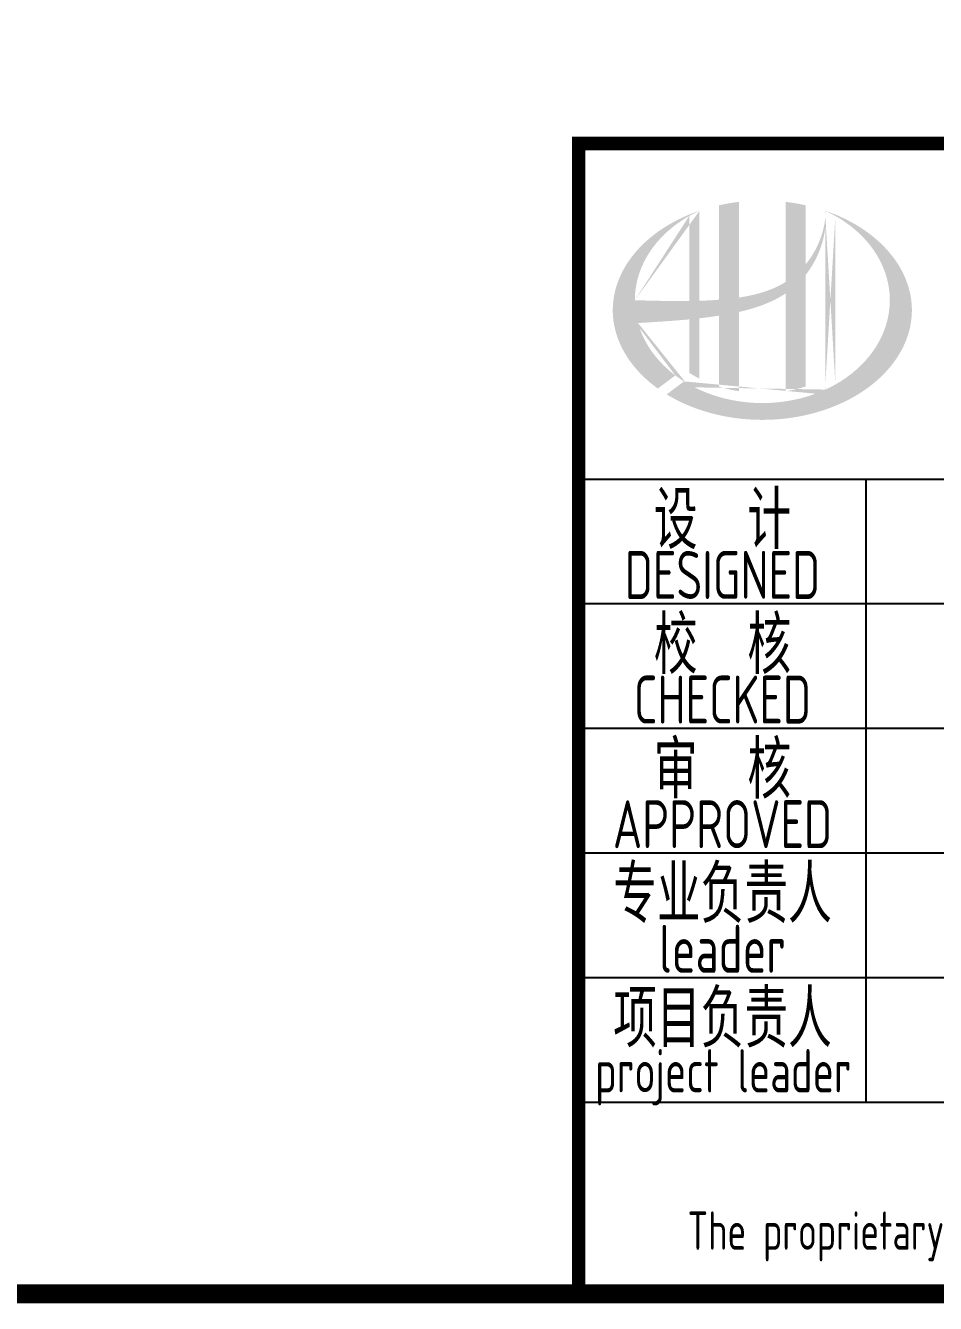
# Model space of a CAD drawing. Extents: x 6250600 to 6678662, y -692028 to -290561.
# Drawn here: x 6510780 to 6515526, y -465433 to -458767 of the extents above; entities that cross this region are included whole.
import ezdxf
from ezdxf.enums import TextEntityAlignment as Align

# ---------------------------------------------------------------- set-up
doc = ezdxf.new("R2010")
doc.units = 0
doc.header["$LTSCALE"] = 1000
doc.header["$MEASUREMENT"] = 0
doc.layers.get('0').update_dxf_attribs({"linetype": 'CONTINUOUS'})
doc.layers.add('PUB_TITLE', color=4, linetype='CONTINUOUS')
doc.styles.add('AHD', font='sceie.shx', dxfattribs={"width": 0.7, "bigfont": 'sceic.shx'})

msp = doc.modelspace()

# ---------------------------------------------------------------- hatches: boundary and pattern name
h = msp.add_hatch(color=256)
edge = h.paths.add_edge_path()
edge.add_spline(control_points=[(6514501.5, -460261), (6514507.6, -460259.6), (6514513.7, -460258.2), (6514562.8, -460246.3), (6514605.4, -460233.3), (6514680.4, -460202.2), (6514713.3, -460185.3), (6514744.1, -460164.7)], knot_values=[61.629012, 61.629012, 61.629012, 61.629012, 63.330431, 63.330431, 75.353634, 75.353634, 85.398649, 85.398649, 85.398649, 85.398649], degree=3, periodic=0)
edge.add_line((6514744.1, -460164.7), (6514744.1, -460674.9))
edge.add_spline(control_points=[(6514744.1, -460674.9), (6514761.3, -460672.1), (6514778.3, -460668.8), (6514813.1, -460660.7), (6514830.8, -460655.9), (6514848.1, -460650.5)], knot_values=[4.908456, 4.908456, 4.908456, 4.908456, 4.992821, 4.992821, 5.083034, 5.083034, 5.083034, 5.083034], degree=3, periodic=0)
edge.add_line((6514848.1, -460650.5), (6514848.1, -460069))
edge.add_spline(control_points=[(6514848.1, -460069), (6514856.8, -460058.1), (6514865, -460046.7), (6514891.1, -460007.1), (6514906.7, -459977.1), (6514936, -459904.3), (6514947.2, -459860.6), (6514951.9, -459815.2), (6514952, -459814), (6514952.1, -459812.7)], knot_values=[97.991744, 97.991744, 97.991744, 97.991744, 101.64219, 101.64219, 110.337975, 110.337975, 121.934322, 121.934322, 122.270691, 122.270691, 122.270691, 122.270691], degree=3, periodic=0)
edge.add_line((6514952.1, -459812.7), (6514952.1, -459742.3))
edge.add_spline(control_points=[(6514952.1, -459742.3), (6514952.1, -459749.9), (6514951.7, -459757.6), (6514951.1, -459765.3)], knot_values=[126.194075, 126.194075, 126.194075, 126.194075, 128.396762, 128.396762, 128.396762, 128.396762], degree=3, periodic=0)
edge.add_spline(control_points=[(6514951.1, -459765.3), (6514950.7, -459771.5), (6514950, -459777.7), (6514949.3, -459783.9)], knot_values=[124.417049, 124.417049, 124.417049, 124.417049, 126.194075, 126.194075, 126.194075, 126.194075], degree=3, periodic=0)
edge.add_spline(control_points=[(6514949.3, -459783.9), (6514948.1, -459793), (6514946.7, -459802.1), (6514944.9, -459811.2)], knot_values=[121.80529, 121.80529, 121.80529, 121.80529, 124.417049, 124.417049, 124.417049, 124.417049], degree=3, periodic=0)
edge.add_spline(control_points=[(6514944.9, -459811.2), (6514942.5, -459823.4), (6514939.5, -459835.5), (6514936.1, -459847.5)], knot_values=[118.31574, 118.31574, 118.31574, 118.31574, 121.80529, 121.80529, 121.80529, 121.80529], degree=3, periodic=0)
edge.add_spline(control_points=[(6514936.1, -459847.5), (6514932.6, -459859.7), (6514928.5, -459871.7), (6514924, -459883.5)], knot_values=[114.795988, 114.795988, 114.795988, 114.795988, 118.31574, 118.31574, 118.31574, 118.31574], degree=3, periodic=0)
edge.add_spline(control_points=[(6514924, -459883.5), (6514919.5, -459895.2), (6514914.5, -459906.8), (6514909.1, -459918.1)], knot_values=[111.329641, 111.329641, 111.329641, 111.329641, 114.795988, 114.795988, 114.795988, 114.795988], degree=3, periodic=0)
edge.add_spline(control_points=[(6514909.1, -459918.1), (6514903.5, -459929.7), (6514897.5, -459941), (6514891.1, -459952.1)], knot_values=[107.79529, 107.79529, 107.79529, 107.79529, 111.329641, 111.329641, 111.329641, 111.329641], degree=3, periodic=0)
edge.add_spline(control_points=[(6514891.1, -459952.1), (6514884.8, -459962.9), (6514878, -459973.5), (6514870.9, -459983.7)], knot_values=[104.343579, 104.343579, 104.343579, 104.343579, 107.79529, 107.79529, 107.79529, 107.79529], degree=3, periodic=0)
edge.add_spline(control_points=[(6514870.9, -459983.7), (6514863.7, -459994.1), (6514856.1, -460004.2), (6514848.1, -460013.9)], knot_values=[100.8507, 100.8507, 100.8507, 100.8507, 104.343579, 104.343579, 104.343579, 104.343579], degree=3, periodic=0)
edge.add_line((6514848.1, -460013.9), (6514848.1, -459704.6))
edge.add_spline(control_points=[(6514848.1, -459704.6), (6514814.1, -459697), (6514779.3, -459691.1), (6514744.1, -459687.1)], knot_values=[4.423999, 4.423999, 4.423999, 4.423999, 4.558741, 4.558741, 4.558741, 4.558741], degree=3, periodic=0)
edge.add_line((6514744.1, -459687.1), (6514744.1, -460105.2))
edge.add_spline(control_points=[(6514744.1, -460105.2), (6514672.2, -460149.7), (6514588, -460173), (6514501.5, -460186)], knot_values=[63.246215, 63.246215, 63.246215, 63.246215, 87.689124, 87.689124, 87.689124, 87.689124], degree=3, periodic=0)
edge.add_line((6514501.5, -460186), (6514501.5, -459687.1))
edge.add_spline(control_points=[(6514501.5, -459687.1), (6514466.3, -459691.1), (6514431.5, -459697), (6514397.5, -459704.6)], knot_values=[4.866038, 4.866038, 4.866038, 4.866038, 5.000777, 5.000777, 5.000777, 5.000777], degree=3, periodic=0)
edge.add_line((6514397.5, -459704.6), (6514397.5, -460197.4))
edge.add_spline(control_points=[(6514397.5, -460197.4), (6514395.8, -460197.5), (6514360.9, -460200.2), (6514326.2, -460201.9), (6514293.5, -460203)], knot_values=[43.657356, 43.657356, 43.657356, 43.657356, 44.134253, 53.497092, 53.497092, 53.497092, 53.497092], degree=3, periodic=0)
edge.add_line((6514293.5, -460203), (6514293.5, -459733.8))
edge.add_spline(control_points=[(6514293.5, -459733.8), (6514276.4, -459739.7), (6514259.7, -459746), (6514243.3, -459752.7)], knot_values=[5.14157, 5.14157, 5.14157, 5.14157, 5.212921, 5.212921, 5.212921, 5.212921], degree=3, periodic=0)
edge.add_spline(control_points=[(6514243.3, -459752.7), (6514236.4, -459755.5), (6514229.5, -459758.5), (6514197.3, -459772.6), (6514172.8, -459784.9), (6514149.3, -459798.1)], knot_values=[5.212921, 5.212921, 5.212921, 5.212921, 5.24296, 5.24296, 5.355623, 5.355623, 5.355623, 5.355623], degree=3, periodic=0)
edge.add_spline(control_points=[(6514149.3, -459798.1), (6514134.4, -459806.4), (6514120, -459815.2), (6514106, -459824.3)], knot_values=[5.355623, 5.355623, 5.355623, 5.355623, 5.426974, 5.426974, 5.426974, 5.426974], degree=3, periodic=0)
edge.add_spline(control_points=[(6514106, -459824.3), (6514098.6, -459829.1), (6514091.3, -459834), (6514077.8, -459843.5), (6514071.5, -459848), (6514065.4, -459852.6)], knot_values=[5.426974, 5.426974, 5.426974, 5.426974, 5.464765, 5.464765, 5.498325, 5.498325, 5.498325, 5.498325], degree=3, periodic=0)
edge.add_spline(control_points=[(6514065.4, -459852.6), (6514039.3, -459872.2), (6514015.3, -459893.1), (6513993.4, -459915)], knot_values=[5.498325, 5.498325, 5.498325, 5.498325, 5.641027, 5.641027, 5.641027, 5.641027], degree=3, periodic=0)
edge.add_spline(control_points=[(6513993.4, -459915), (6513986.4, -459922), (6513979.6, -459929.2), (6513959.2, -459951.7), (6513946.3, -459967.6), (6513934.5, -459983.8)], knot_values=[5.641027, 5.641027, 5.641027, 5.641027, 5.686569, 5.686569, 5.783729, 5.783729, 5.783729, 5.783729], degree=3, periodic=0)
edge.add_spline(control_points=[(6513934.5, -459983.8), (6513919.4, -460004.6), (6513906.1, -460025.9), (6513893, -460050.9), (6513891.3, -460054.1), (6513889.8, -460057.3)], knot_values=[5.783729, 5.783729, 5.783729, 5.783729, 5.908374, 5.908374, 5.92643, 5.92643, 5.92643, 5.92643], degree=3, periodic=0)
edge.add_spline(control_points=[(6513889.8, -460057.3), (6513877.3, -460082.4), (6513867.3, -460108), (6513859.7, -460134)], knot_values=[5.92643, 5.92643, 5.92643, 5.92643, 6.069132, 6.069132, 6.069132, 6.069132], degree=3, periodic=0)
edge.add_spline(control_points=[(6513859.7, -460134), (6513856.5, -460145.1), (6513853.8, -460156.2), (6513848.4, -460182.4), (6513846.1, -460197.4), (6513844.7, -460212.5)], knot_values=[6.069132, 6.069132, 6.069132, 6.069132, 6.130179, 6.130179, 6.211834, 6.211834, 6.211834, 6.211834], degree=3, periodic=0)
edge.add_spline(control_points=[(6513844.7, -460212.5), (6513843.4, -460225.7), (6513842.8, -460238.9), (6513842.8, -460252.1)], knot_values=[6.211834, 6.211834, 6.211834, 6.211834, 6.283185, 6.283185, 6.283185, 6.283185], degree=3, periodic=0)
edge.add_spline(control_points=[(6513842.8, -460252.1), (6513842.8, -460261.4), (6513843.1, -460270.7), (6513843.8, -460280)], knot_values=[6.283185, 6.283185, 6.283185, 6.283185, 6.333655, 6.333655, 6.333655, 6.333655], degree=3, periodic=0)
edge.add_spline(control_points=[(6513843.8, -460280), (6513845, -460298.7), (6513847.5, -460317.3), (6513851.3, -460335.8)], knot_values=[6.333655, 6.333655, 6.333655, 6.333655, 6.434594, 6.434594, 6.434594, 6.434594], degree=3, periodic=0)
edge.add_spline(control_points=[(6513851.3, -460335.8), (6513851.5, -460337), (6513851.8, -460338.3), (6513855.7, -460356.7), (6513860.5, -460373.9), (6513866.3, -460390.9)], knot_values=[6.434594, 6.434594, 6.434594, 6.434594, 6.441278, 6.441278, 6.535532, 6.535532, 6.535532, 6.535532], degree=3, periodic=0)
edge.add_spline(control_points=[(6513866.3, -460390.9), (6513872.6, -460409.2), (6513880.1, -460427.2), (6513888.9, -460445)], knot_values=[6.535532, 6.535532, 6.535532, 6.535532, 6.636471, 6.636471, 6.636471, 6.636471], degree=3, periodic=0)
edge.add_spline(control_points=[(6513888.9, -460445), (6513891.1, -460449.5), (6513893.3, -460453.9), (6513902.7, -460471.6), (6513910.4, -460484.6), (6513918.8, -460497.5)], knot_values=[6.636471, 6.636471, 6.636471, 6.636471, 6.661894, 6.661894, 6.73741, 6.73741, 6.73741, 6.73741], degree=3, periodic=0)
edge.add_spline(control_points=[(6513918.8, -460497.5), (6513929.9, -460514.6), (6513942.3, -460531.4), (6513955.8, -460547.8)], knot_values=[6.73741, 6.73741, 6.73741, 6.73741, 6.838349, 6.838349, 6.838349, 6.838349], degree=3, periodic=0)
edge.add_spline(control_points=[(6513955.8, -460547.8), (6513961.8, -460555), (6513967.9, -460562), (6513982.4, -460578), (6513991, -460586.8), (6513999.8, -460595.5)], knot_values=[6.838349, 6.838349, 6.838349, 6.838349, 6.88251, 6.88251, 6.939288, 6.939288, 6.939288, 6.939288], degree=3, periodic=0)
edge.add_spline(control_points=[(6513999.8, -460595.5), (6514015.6, -460610.8), (6514032.5, -460625.7), (6514050.4, -460639.9)], knot_values=[6.939288, 6.939288, 6.939288, 6.939288, 7.040227, 7.040227, 7.040227, 7.040227], degree=3, periodic=0)
edge.add_spline(control_points=[(6514050.4, -460639.9), (6514059.3, -460647), (6514068.5, -460653.9), (6514078, -460660.7)], knot_values=[7.040227, 7.040227, 7.040227, 7.040227, 7.090696, 7.090696, 7.090696, 7.090696], degree=3, periodic=0)
edge.add_line((6514078, -460660.7), (6514169.1, -460592.3))
edge.add_ellipse((6514622.8, -460200.1), major_axis=(665, 0), ratio=0.806676, start_angle=192.81901, end_angle=226.98533, ccw=False)
edge.add_spline(control_points=[(6513974.4, -460319.1), (6513998.4, -460317.6), (6514022.5, -460316.1), (6514111.2, -460310.6), (6514176, -460306.3), (6514241.5, -460300)], knot_values=[11.398263, 11.398263, 11.398263, 11.398263, 18.40729, 18.40729, 37.18094, 37.18094, 37.18094, 37.18094], degree=3, periodic=0)
edge.add_line((6514241.5, -460300), (6514241.5, -460579))
edge.add_spline(control_points=[(6514241.5, -460579), (6514245, -460581.3), (6514248.6, -460583.5), (6514265.6, -460593.7), (6514279.3, -460601.3), (6514293.5, -460608.4)], knot_values=[4.049945, 4.049945, 4.049945, 4.049945, 4.072021, 4.072021, 4.153257, 4.153257, 4.153257, 4.153257], degree=3, periodic=0)
edge.add_line((6514293.5, -460608.4), (6514293.5, -460294.5))
edge.add_spline(control_points=[(6514293.5, -460294.5), (6514325.7, -460290.9), (6514358, -460286.6), (6514392.9, -460281.2), (6514395.2, -460280.9), (6514397.5, -460280.5)], knot_values=[42.135009, 42.135009, 42.135009, 42.135009, 51.307228, 51.307228, 51.948574, 51.948574, 51.948574, 51.948574], degree=3, periodic=0)
edge.add_line((6514397.5, -460280.5), (6514397.5, -460650.5))
edge.add_spline(control_points=[(6514397.5, -460650.5), (6514431.1, -460661), (6514466, -460669.2), (6514501.5, -460674.9)], knot_values=[4.34174, 4.34174, 4.34174, 4.34174, 4.516316, 4.516316, 4.516316, 4.516316], degree=3, periodic=0)
edge.add_line((6514501.5, -460674.9), (6514501.5, -460261))
edge = h.paths.add_edge_path(flags=16)
edge.add_ellipse((6514622.8, -460200.1), major_axis=(665, 0), ratio=0.806676, start_angle=124.98746, end_angle=179.99898, ccw=False)
edge.add_line((6514241.5, -459760.5), (6514241.5, -460204.1))
edge.add_spline(control_points=[(6514241.5, -460204.1), (6514146.1, -460205.5), (6514052.2, -460202.4), (6513957.8, -460200)], knot_values=[11.27373, 11.27373, 11.27373, 11.27373, 38.687513, 38.687513, 38.687513, 38.687513], degree=3, periodic=0)
edge = h.paths.add_edge_path()
edge.add_spline(control_points=[(6514124, -460691.2), (6514155, -460710.2), (6514188.2, -460727.5), (6514272.8, -460764.7), (6514326.1, -460782.5), (6514436.8, -460809.1), (6514494.3, -460817.8), (6514610.4, -460825.6), (6514669.1, -460824.6), (6514784.6, -460813.2), (6514841.5, -460802.6), (6514950.5, -460772.6), (6515002.7, -460753.1), (6515099.6, -460706.2), (6515144.3, -460678.8), (6515224.3, -460617.9), (6515259.5, -460584.3), (6515318.8, -460512.8), (6515342.9, -460475), (6515379.3, -460396.8), (6515391.6, -460356.6), (6515404.2, -460275.4), (6515404.4, -460234.4), (6515393, -460153), (6515381.2, -460112.5), (6515345.6, -460033.7), (6515321.8, -459995.5), (6515262.9, -459923.3), (6515227.9, -459889.4), (6515148.1, -459827.7), (6515103.3, -459800), (6515022.2, -459760.3), (6514987.8, -459746.1), (6514952.1, -459733.8)], knot_values=[0.886421, 0.886421, 0.886421, 0.886421, 1.040557, 1.040557, 1.261172, 1.261172, 1.481788, 1.481788, 1.702404, 1.702404, 1.92302, 1.92302, 2.143636, 2.143636, 2.364252, 2.364252, 2.584868, 2.584868, 2.805484, 2.805484, 3.026099, 3.026099, 3.246715, 3.246715, 3.46852, 3.46852, 3.690325, 3.690325, 3.91213, 3.91213, 4.133935, 4.133935, 4.283209, 4.283209, 4.283209, 4.283209], degree=3, periodic=0)
edge.add_line((6514952.1, -459733.8), (6514952.1, -459733.9))
edge.add_spline(control_points=[(6514952.1, -459734), (6514952.2, -459736.7), (6514952.2, -459739.5), (6514952.1, -459742.3)], knot_values=[128.396762, 128.396762, 128.396762, 128.396762, 129.192193, 129.192193, 129.192193, 129.192193], degree=3, periodic=0)
edge.add_line((6514952.1, -459742.3), (6514952.1, -460666.1))
edge.add_ellipse((6514622.8, -460200.1), major_axis=(665, 0), ratio=0.806676, start_angle=232.10542, end_angle=299.68334, ccw=False)
edge.add_line((6514214.3, -460623.4), (6514124, -460691.2))
edge = h.paths.add_edge_path(flags=16)
edge.add_ellipse((6514622.8, -460200.1), major_axis=(665, 0), ratio=0.806676, start_angle=304.98746, end_angle=415.01211, ccw=False)
edge.add_line((6515004.1, -460639.6), (6515004.1, -459760.5))
h = msp.add_hatch(color=256)
edge = h.paths.add_edge_path()
edge.add_spline(control_points=[(6514501.5, -460261), (6514507.6, -460259.6), (6514513.7, -460258.2), (6514562.8, -460246.3), (6514605.4, -460233.3), (6514680.4, -460202.2), (6514713.3, -460185.3), (6514744.1, -460164.7)], knot_values=[61.629012, 61.629012, 61.629012, 61.629012, 63.330431, 63.330431, 75.353634, 75.353634, 85.398649, 85.398649, 85.398649, 85.398649], degree=3, periodic=0)
edge.add_line((6514744.1, -460164.7), (6514744.1, -460674.9))
edge.add_spline(control_points=[(6514744.1, -460674.9), (6514761.3, -460672.1), (6514778.3, -460668.8), (6514813.1, -460660.7), (6514830.8, -460655.9), (6514848.1, -460650.5)], knot_values=[4.908456, 4.908456, 4.908456, 4.908456, 4.992821, 4.992821, 5.083034, 5.083034, 5.083034, 5.083034], degree=3, periodic=0)
edge.add_line((6514848.1, -460650.5), (6514848.1, -460069))
edge.add_spline(control_points=[(6514848.1, -460069), (6514856.8, -460058.1), (6514865, -460046.7), (6514891.1, -460007.1), (6514906.7, -459977.1), (6514936, -459904.3), (6514947.2, -459860.6), (6514951.9, -459815.2), (6514952, -459814), (6514952.1, -459812.7)], knot_values=[97.991744, 97.991744, 97.991744, 97.991744, 101.64219, 101.64219, 110.337975, 110.337975, 121.934322, 121.934322, 122.270691, 122.270691, 122.270691, 122.270691], degree=3, periodic=0)
edge.add_line((6514952.1, -459812.7), (6514952.1, -459742.3))
edge.add_spline(control_points=[(6514952.1, -459742.3), (6514952.1, -459749.9), (6514951.7, -459757.6), (6514951.1, -459765.3)], knot_values=[126.194075, 126.194075, 126.194075, 126.194075, 128.396762, 128.396762, 128.396762, 128.396762], degree=3, periodic=0)
edge.add_spline(control_points=[(6514951.1, -459765.3), (6514950.7, -459771.5), (6514950, -459777.7), (6514949.3, -459783.9)], knot_values=[124.417049, 124.417049, 124.417049, 124.417049, 126.194075, 126.194075, 126.194075, 126.194075], degree=3, periodic=0)
edge.add_spline(control_points=[(6514949.3, -459783.9), (6514948.1, -459793), (6514946.7, -459802.1), (6514944.9, -459811.2)], knot_values=[121.80529, 121.80529, 121.80529, 121.80529, 124.417049, 124.417049, 124.417049, 124.417049], degree=3, periodic=0)
edge.add_spline(control_points=[(6514944.9, -459811.2), (6514942.5, -459823.4), (6514939.5, -459835.5), (6514936.1, -459847.5)], knot_values=[118.31574, 118.31574, 118.31574, 118.31574, 121.80529, 121.80529, 121.80529, 121.80529], degree=3, periodic=0)
edge.add_spline(control_points=[(6514936.1, -459847.5), (6514932.6, -459859.7), (6514928.5, -459871.7), (6514924, -459883.5)], knot_values=[114.795988, 114.795988, 114.795988, 114.795988, 118.31574, 118.31574, 118.31574, 118.31574], degree=3, periodic=0)
edge.add_spline(control_points=[(6514924, -459883.5), (6514919.5, -459895.2), (6514914.5, -459906.8), (6514909.1, -459918.1)], knot_values=[111.329641, 111.329641, 111.329641, 111.329641, 114.795988, 114.795988, 114.795988, 114.795988], degree=3, periodic=0)
edge.add_spline(control_points=[(6514909.1, -459918.1), (6514903.5, -459929.7), (6514897.5, -459941), (6514891.1, -459952.1)], knot_values=[107.79529, 107.79529, 107.79529, 107.79529, 111.329641, 111.329641, 111.329641, 111.329641], degree=3, periodic=0)
edge.add_spline(control_points=[(6514891.1, -459952.1), (6514884.8, -459962.9), (6514878, -459973.5), (6514870.9, -459983.7)], knot_values=[104.343579, 104.343579, 104.343579, 104.343579, 107.79529, 107.79529, 107.79529, 107.79529], degree=3, periodic=0)
edge.add_spline(control_points=[(6514870.9, -459983.7), (6514863.7, -459994.1), (6514856.1, -460004.2), (6514848.1, -460013.9)], knot_values=[100.8507, 100.8507, 100.8507, 100.8507, 104.343579, 104.343579, 104.343579, 104.343579], degree=3, periodic=0)
edge.add_line((6514848.1, -460013.9), (6514848.1, -459704.6))
edge.add_spline(control_points=[(6514848.1, -459704.6), (6514814.1, -459697), (6514779.3, -459691.1), (6514744.1, -459687.1)], knot_values=[4.423999, 4.423999, 4.423999, 4.423999, 4.558741, 4.558741, 4.558741, 4.558741], degree=3, periodic=0)
edge.add_line((6514744.1, -459687.1), (6514744.1, -460105.2))
edge.add_spline(control_points=[(6514744.1, -460105.2), (6514672.2, -460149.7), (6514588, -460173), (6514501.5, -460186)], knot_values=[63.246215, 63.246215, 63.246215, 63.246215, 87.689124, 87.689124, 87.689124, 87.689124], degree=3, periodic=0)
edge.add_line((6514501.5, -460186), (6514501.5, -459687.1))
edge.add_spline(control_points=[(6514501.5, -459687.1), (6514466.3, -459691.1), (6514431.5, -459697), (6514397.5, -459704.6)], knot_values=[4.866038, 4.866038, 4.866038, 4.866038, 5.000777, 5.000777, 5.000777, 5.000777], degree=3, periodic=0)
edge.add_line((6514397.5, -459704.6), (6514397.5, -460197.4))
edge.add_spline(control_points=[(6514397.5, -460197.4), (6514395.8, -460197.5), (6514360.9, -460200.2), (6514326.2, -460201.9), (6514293.5, -460203)], knot_values=[43.657356, 43.657356, 43.657356, 43.657356, 44.134253, 53.497092, 53.497092, 53.497092, 53.497092], degree=3, periodic=0)
edge.add_line((6514293.5, -460203), (6514293.5, -459733.8))
edge.add_spline(control_points=[(6514293.5, -459733.8), (6514276.4, -459739.7), (6514259.7, -459746), (6514243.3, -459752.7)], knot_values=[5.14157, 5.14157, 5.14157, 5.14157, 5.212921, 5.212921, 5.212921, 5.212921], degree=3, periodic=0)
edge.add_spline(control_points=[(6514243.3, -459752.7), (6514236.4, -459755.5), (6514229.5, -459758.5), (6514197.3, -459772.6), (6514172.8, -459784.9), (6514149.3, -459798.1)], knot_values=[5.212921, 5.212921, 5.212921, 5.212921, 5.24296, 5.24296, 5.355623, 5.355623, 5.355623, 5.355623], degree=3, periodic=0)
edge.add_spline(control_points=[(6514149.3, -459798.1), (6514134.4, -459806.4), (6514120, -459815.2), (6514106, -459824.3)], knot_values=[5.355623, 5.355623, 5.355623, 5.355623, 5.426974, 5.426974, 5.426974, 5.426974], degree=3, periodic=0)
edge.add_spline(control_points=[(6514106, -459824.3), (6514098.6, -459829.1), (6514091.3, -459834), (6514077.8, -459843.5), (6514071.5, -459848), (6514065.4, -459852.6)], knot_values=[5.426974, 5.426974, 5.426974, 5.426974, 5.464765, 5.464765, 5.498325, 5.498325, 5.498325, 5.498325], degree=3, periodic=0)
edge.add_spline(control_points=[(6514065.4, -459852.6), (6514039.3, -459872.2), (6514015.3, -459893.1), (6513993.4, -459915)], knot_values=[5.498325, 5.498325, 5.498325, 5.498325, 5.641027, 5.641027, 5.641027, 5.641027], degree=3, periodic=0)
edge.add_spline(control_points=[(6513993.4, -459915), (6513986.4, -459922), (6513979.6, -459929.2), (6513959.2, -459951.7), (6513946.3, -459967.6), (6513934.5, -459983.8)], knot_values=[5.641027, 5.641027, 5.641027, 5.641027, 5.686569, 5.686569, 5.783729, 5.783729, 5.783729, 5.783729], degree=3, periodic=0)
edge.add_spline(control_points=[(6513934.5, -459983.8), (6513919.4, -460004.6), (6513906.1, -460025.9), (6513893, -460050.9), (6513891.3, -460054.1), (6513889.8, -460057.3)], knot_values=[5.783729, 5.783729, 5.783729, 5.783729, 5.908374, 5.908374, 5.92643, 5.92643, 5.92643, 5.92643], degree=3, periodic=0)
edge.add_spline(control_points=[(6513889.8, -460057.3), (6513877.3, -460082.4), (6513867.3, -460108), (6513859.7, -460134)], knot_values=[5.92643, 5.92643, 5.92643, 5.92643, 6.069132, 6.069132, 6.069132, 6.069132], degree=3, periodic=0)
edge.add_spline(control_points=[(6513859.7, -460134), (6513856.5, -460145.1), (6513853.8, -460156.2), (6513848.4, -460182.4), (6513846.1, -460197.4), (6513844.7, -460212.5)], knot_values=[6.069132, 6.069132, 6.069132, 6.069132, 6.130179, 6.130179, 6.211834, 6.211834, 6.211834, 6.211834], degree=3, periodic=0)
edge.add_spline(control_points=[(6513844.7, -460212.5), (6513843.4, -460225.7), (6513842.8, -460238.9), (6513842.8, -460252.1)], knot_values=[6.211834, 6.211834, 6.211834, 6.211834, 6.283185, 6.283185, 6.283185, 6.283185], degree=3, periodic=0)
edge.add_spline(control_points=[(6513842.8, -460252.1), (6513842.8, -460261.4), (6513843.1, -460270.7), (6513843.8, -460280)], knot_values=[6.283185, 6.283185, 6.283185, 6.283185, 6.333655, 6.333655, 6.333655, 6.333655], degree=3, periodic=0)
edge.add_spline(control_points=[(6513843.8, -460280), (6513845, -460298.7), (6513847.5, -460317.3), (6513851.3, -460335.8)], knot_values=[6.333655, 6.333655, 6.333655, 6.333655, 6.434594, 6.434594, 6.434594, 6.434594], degree=3, periodic=0)
edge.add_spline(control_points=[(6513851.3, -460335.8), (6513851.5, -460337), (6513851.8, -460338.3), (6513855.7, -460356.7), (6513860.5, -460373.9), (6513866.3, -460390.9)], knot_values=[6.434594, 6.434594, 6.434594, 6.434594, 6.441278, 6.441278, 6.535532, 6.535532, 6.535532, 6.535532], degree=3, periodic=0)
edge.add_spline(control_points=[(6513866.3, -460390.9), (6513872.6, -460409.2), (6513880.1, -460427.2), (6513888.9, -460445)], knot_values=[6.535532, 6.535532, 6.535532, 6.535532, 6.636471, 6.636471, 6.636471, 6.636471], degree=3, periodic=0)
edge.add_spline(control_points=[(6513888.9, -460445), (6513891.1, -460449.5), (6513893.3, -460453.9), (6513902.7, -460471.6), (6513910.4, -460484.6), (6513918.8, -460497.5)], knot_values=[6.636471, 6.636471, 6.636471, 6.636471, 6.661894, 6.661894, 6.73741, 6.73741, 6.73741, 6.73741], degree=3, periodic=0)
edge.add_spline(control_points=[(6513918.8, -460497.5), (6513929.9, -460514.6), (6513942.3, -460531.4), (6513955.8, -460547.8)], knot_values=[6.73741, 6.73741, 6.73741, 6.73741, 6.838349, 6.838349, 6.838349, 6.838349], degree=3, periodic=0)
edge.add_spline(control_points=[(6513955.8, -460547.8), (6513961.8, -460555), (6513967.9, -460562), (6513982.4, -460578), (6513991, -460586.8), (6513999.8, -460595.5)], knot_values=[6.838349, 6.838349, 6.838349, 6.838349, 6.88251, 6.88251, 6.939288, 6.939288, 6.939288, 6.939288], degree=3, periodic=0)
edge.add_spline(control_points=[(6513999.8, -460595.5), (6514015.6, -460610.8), (6514032.5, -460625.7), (6514050.4, -460639.9)], knot_values=[6.939288, 6.939288, 6.939288, 6.939288, 7.040227, 7.040227, 7.040227, 7.040227], degree=3, periodic=0)
edge.add_spline(control_points=[(6514050.4, -460639.9), (6514059.3, -460647), (6514068.5, -460653.9), (6514078, -460660.7)], knot_values=[7.040227, 7.040227, 7.040227, 7.040227, 7.090696, 7.090696, 7.090696, 7.090696], degree=3, periodic=0)
edge.add_line((6514078, -460660.7), (6514169.1, -460592.3))
edge.add_ellipse((6514622.8, -460200.1), major_axis=(665, 0), ratio=0.806676, start_angle=192.81901, end_angle=226.98533, ccw=False)
edge.add_spline(control_points=[(6513974.4, -460319.1), (6513998.4, -460317.6), (6514022.5, -460316.1), (6514111.2, -460310.6), (6514176, -460306.3), (6514241.5, -460300)], knot_values=[11.398263, 11.398263, 11.398263, 11.398263, 18.40729, 18.40729, 37.18094, 37.18094, 37.18094, 37.18094], degree=3, periodic=0)
edge.add_line((6514241.5, -460300), (6514241.5, -460579))
edge.add_spline(control_points=[(6514241.5, -460579), (6514245, -460581.3), (6514248.6, -460583.5), (6514265.6, -460593.7), (6514279.3, -460601.3), (6514293.5, -460608.4)], knot_values=[4.049945, 4.049945, 4.049945, 4.049945, 4.072021, 4.072021, 4.153257, 4.153257, 4.153257, 4.153257], degree=3, periodic=0)
edge.add_line((6514293.5, -460608.4), (6514293.5, -460294.5))
edge.add_spline(control_points=[(6514293.5, -460294.5), (6514325.7, -460290.9), (6514358, -460286.6), (6514392.9, -460281.2), (6514395.2, -460280.9), (6514397.5, -460280.5)], knot_values=[42.135009, 42.135009, 42.135009, 42.135009, 51.307228, 51.307228, 51.948574, 51.948574, 51.948574, 51.948574], degree=3, periodic=0)
edge.add_line((6514397.5, -460280.5), (6514397.5, -460650.5))
edge.add_spline(control_points=[(6514397.5, -460650.5), (6514431.1, -460661), (6514466, -460669.2), (6514501.5, -460674.9)], knot_values=[4.34174, 4.34174, 4.34174, 4.34174, 4.516316, 4.516316, 4.516316, 4.516316], degree=3, periodic=0)
edge.add_line((6514501.5, -460674.9), (6514501.5, -460261))
edge = h.paths.add_edge_path(flags=16)
edge.add_ellipse((6514622.8, -460200.1), major_axis=(665, 0), ratio=0.806676, start_angle=124.98746, end_angle=179.99898, ccw=False)
edge.add_line((6514241.5, -459760.5), (6514241.5, -460204.1))
edge.add_spline(control_points=[(6514241.5, -460204.1), (6514146.1, -460205.5), (6514052.2, -460202.4), (6513957.8, -460200)], knot_values=[11.27373, 11.27373, 11.27373, 11.27373, 38.687513, 38.687513, 38.687513, 38.687513], degree=3, periodic=0)
edge = h.paths.add_edge_path()
edge.add_spline(control_points=[(6514124, -460691.2), (6514155, -460710.2), (6514188.2, -460727.5), (6514272.8, -460764.7), (6514326.1, -460782.5), (6514436.8, -460809.1), (6514494.3, -460817.8), (6514610.4, -460825.6), (6514669.1, -460824.6), (6514784.6, -460813.2), (6514841.5, -460802.6), (6514950.5, -460772.6), (6515002.7, -460753.1), (6515099.6, -460706.2), (6515144.3, -460678.8), (6515224.3, -460617.9), (6515259.5, -460584.3), (6515318.8, -460512.8), (6515342.9, -460475), (6515379.3, -460396.8), (6515391.6, -460356.6), (6515404.2, -460275.4), (6515404.4, -460234.4), (6515393, -460153), (6515381.2, -460112.5), (6515345.6, -460033.7), (6515321.8, -459995.5), (6515262.9, -459923.3), (6515227.9, -459889.4), (6515148.1, -459827.7), (6515103.3, -459800), (6515022.2, -459760.3), (6514987.8, -459746.1), (6514952.1, -459733.8)], knot_values=[0.886421, 0.886421, 0.886421, 0.886421, 1.040557, 1.040557, 1.261172, 1.261172, 1.481788, 1.481788, 1.702404, 1.702404, 1.92302, 1.92302, 2.143636, 2.143636, 2.364252, 2.364252, 2.584868, 2.584868, 2.805484, 2.805484, 3.026099, 3.026099, 3.246715, 3.246715, 3.46852, 3.46852, 3.690325, 3.690325, 3.91213, 3.91213, 4.133935, 4.133935, 4.283209, 4.283209, 4.283209, 4.283209], degree=3, periodic=0)
edge.add_line((6514952.1, -459733.8), (6514952.1, -459733.9))
edge.add_spline(control_points=[(6514952.1, -459734), (6514952.2, -459736.7), (6514952.2, -459739.5), (6514952.1, -459742.3)], knot_values=[128.396762, 128.396762, 128.396762, 128.396762, 129.192193, 129.192193, 129.192193, 129.192193], degree=3, periodic=0)
edge.add_line((6514952.1, -459742.3), (6514952.1, -460666.1))
edge.add_ellipse((6514622.8, -460200.1), major_axis=(665, 0), ratio=0.806676, start_angle=232.10542, end_angle=299.68334, ccw=False)
edge.add_line((6514214.3, -460623.4), (6514124, -460691.2))
edge = h.paths.add_edge_path(flags=16)
edge.add_ellipse((6514622.8, -460200.1), major_axis=(665, 0), ratio=0.806676, start_angle=304.98746, end_angle=415.01211, ccw=False)
edge.add_line((6515004.1, -460639.6), (6515004.1, -459760.5))

# ---------------------------------------------------------------- linework, layer by layer
for p, q in [((6513665, -461132.7), (6531665, -461132.7)), ((6515165, -464382.7), (6515165, -461132.7)), ((6513665, -461782.7), (6519165, -461782.7)), ((6513665, -462432.7), (6519165, -462432.7)), ((6513665, -463082.7), (6519165, -463082.7)), ((6513665, -463732.7), (6531665, -463732.7)), ((6513665, -464382.7), (6531665, -464382.7)), ((6513665, -465382.7), (6531665, -465382.7))]:
    msp.add_line(p, q)
msp.add_lwpolyline([(6531665, -459382.7, 70, 70, 0), (6513665, -459382.7, 70, 70, 0), (6513665, -465382.7, 0, 0, 0)], format="xyseb")
at = {"const_width": 70}
msp.add_lwpolyline([(6513665, -459382.7), (6513665, -465382.7)], dxfattribs=at)
at = {"layer": 'PUB_TITLE', "color": 4, "const_width": 100}
msp.add_lwpolyline([(6475765, -465382.7), (6531665, -465382.7), (6531665, -425382.7), (6475765, -425382.7)], close=True, dxfattribs=at)

# ---------------------------------------------------------------- texts
at = {"style": 'AHD', "width": 0.8}
for s, height, p in [('设  计', 300, (6514415, -461332.7)), ('设  计', 300, (6514415, -461332.7)), ('DESIGNED', 250, (6514415, -461632.7)), ('DESIGNED', 250, (6514415, -461632.7)), ('校  核', 300, (6514415, -461982.7)), ('校  核', 300, (6514415, -461982.7)), ('CHECKED', 250, (6514415, -462282.7)), ('CHECKED', 250, (6514415, -462282.7)), ('审  核', 300, (6514415, -462632.7)), ('审  核', 300, (6514415, -462632.7)), ('APPROVED', 250, (6514415, -462932.7)), ('APPROVED', 250, (6514415, -462932.7)), ('专业负责人', 300, (6514415, -463282.7)), ('leader', 250, (6514415, -463582.7)), ('项目负责人', 300, (6514415, -463932.7)), ('project leader', 225, (6514419, -464252.7)), ('The proprietary right of this document belongs to Anhui Huadong Chemical And Medical Engineering  Co.,Ltd.  and any replication or transfer to the 3rd. side is forbidden without its permission. ', 200, (6522665, -465082.7)), ('The proprietary right of this document belongs to Anhui Huadong Chemical And Medical Engineering  Co.,Ltd.  and any replication or transfer to the 3rd. side is forbidden without its permission. ', 200, (6522665, -465082.7))]:
    msp.add_text(s, height=height, dxfattribs=at).set_placement(p, align=Align.MIDDLE)

doc.saveas('drawing.dxf')
